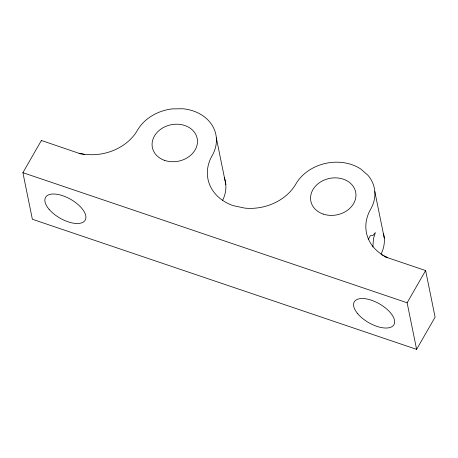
<?xml version="1.0" encoding="UTF-8"?>
<svg xmlns="http://www.w3.org/2000/svg" width="458" height="458" viewBox="0 0 458 458"><rect width="100%" height="100%" fill="white"/><g stroke="black" fill="none" stroke-linecap="round" stroke-linejoin="round"><path stroke-width="0.69" d="M372.875 246.976L373.465 238.566L375.365 232.572L372.852 235.572L370.333 235.675L368.226 239.5M385.098 256.841A40.854 19.339 29.9 0 1 387.874 257.78L425.625 270.558L435.1 317.142L416.603 349.351L32.375 219.262L22.9 172.683L41.397 140.469L81.106 154.031M416.603 349.351L407.128 302.772L425.625 270.558M84.678 154.586L79.148 153.253A46.979 38.203 -11.5 0 0 137.406 130.318A41.936 34.098 -11.5 0 1 172.019 108.901L182.874 108.752A41.936 34.098 -11.5 0 1 212.151 155.623A46.991 38.209 -11.5 0 0 233.408 205.694L244.944 208.132A46.991 38.209 -11.5 0 0 295.885 183.973A41.936 34.098 -11.5 0 1 360.698 168.956L367.871 175.208A41.936 34.098 -11.5 0 1 370.625 209.283A46.979 38.203 -11.5 0 0 387.874 257.78L383.844 255.942M22.9 172.683L407.128 302.772M381.6 254.642L382.711 255.329M374.816 191.57L384.296 238.149M216.336 137.91L225.817 184.488M41.397 140.469L41.501 140.99M383.495 233.408A41.936 34.098 -11.5 0 1 381.073 254.053M224.42 177.767A41.936 34.098 -11.5 0 1 222.594 200.398M323.228 214.092A22.866 18.589 -11.5 0 0 355.918 193.871A22.866 18.589 -11.5 0 0 320.623 181.923A22.866 18.589 -11.5 0 0 323.228 214.092M357.795 313.827A22.866 10.82 29.9 0 0 393.084 325.775A22.866 10.82 29.9 0 0 371.461 300.236A22.866 10.82 29.9 0 0 357.795 313.827M49.075 209.3A22.866 10.82 29.9 0 0 84.364 221.248A22.866 10.82 29.9 0 0 62.74 195.715A22.866 10.82 29.9 0 0 49.075 209.3M164.748 160.437A22.866 18.589 -11.5 0 0 197.438 140.211A22.866 18.589 -11.5 0 0 162.149 128.263A22.866 18.589 -11.5 0 0 164.748 160.437"/></g></svg>
